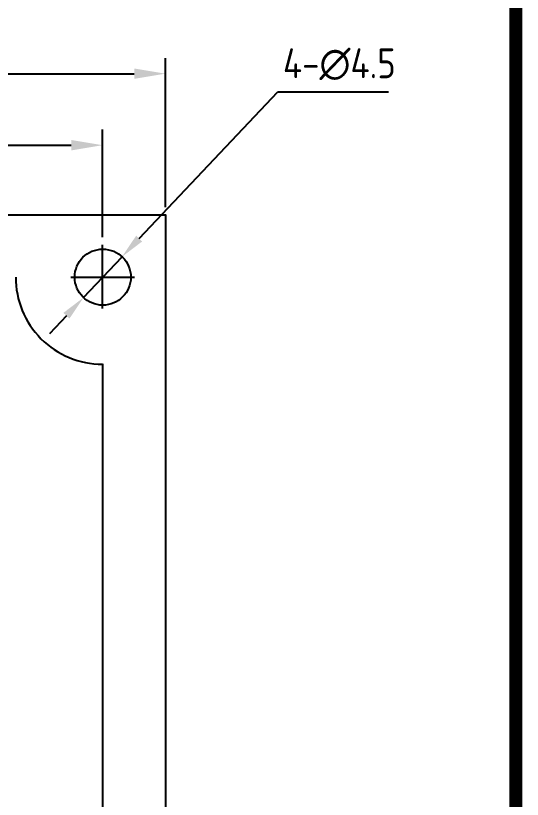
# Model space of a CAD drawing. Header units: millimetres. Extents: x 126854 to 137041, y -144259 to -137812.
# Drawn here: x 137000.6 to 137041.2, y -142933.5 to -142870.6 of the extents above; entities that cross this region are included whole.
import ezdxf

# ---------------------------------------------------------------- set-up
doc = ezdxf.new("R2010")
doc.units = ezdxf.units.MM
doc.header["$LTSCALE"] = 13
doc.linetypes.add('CENTER', pattern=[50.8, 31.75, -6.35, 6.35, -6.35])
doc.layers.get('0').update_dxf_attribs({"color": 1, "linetype": 'CENTER'})
for name, color, linetype in [('1', 4, 'Continuous'), ('2', 3, 'Continuous'), ('PDF_Geometry', 7, 'Continuous')]:
    doc.layers.add(name, color=color, linetype=linetype)
doc.layers.add('标注、文本', color=3, linetype='Continuous', lineweight=25)
doc.styles.get("Standard").update_dxf_attribs({"font": 'gbenor.shx', "bigfont": 'gbcbig.shx'})
doc.dimstyles.new('1-15', dxfattribs={"dimscale": 20, "dimtxt": 3.5, "dimasz": 2, "dimexe": 1.5, "dimexo": 0.5, "dimgap": 0.5, "dimtad": 1, "dimtoh": 1, "dimdec": 1, "dimdsep": 46, "dimtxsty": 'Standard', "dimcen": 2.5, "dimclrd": 3, "dimclre": 3, "dimclrt": 3, "dimadec": 0, "dimazin": 2, "dimtfac": 1, "dimtdec": 1, "dimtmove": 0, "dimatfit": 2, "dimfxl": 1, "dimarcsym": 0})
doc.dimstyles.new('ISO-25', dxfattribs={"dimtxt": 2.5, "dimasz": 2.5, "dimexe": 1.25, "dimexo": 0.625, "dimtad": 1, "dimtxsty": 'Standard', "dimcen": 2.5, "dimadec": 0, "dimazin": 0, "dimtfac": 1, "dimtmove": 0, "dimatfit": 3, "dimfxl": 1, "dimarcsym": 0})

# ---------------------------------------------------------------- blocks, each defined once
blk = doc.blocks.new('*D32')
at = {"layer": '2', "color": 0, "linetype": 'Continuous', "lineweight": -2}
for p, q in [((136867.562, -142888.416), (136867.562, -142879.785)), ((137007.53, -142888.416), (137007.53, -142879.785)), ((136870.062, -142881.035), (137005.03, -142881.035))]:
    blk.add_line(p, q, dxfattribs=at)
at = {"layer": '2', "color": 0, "linetype": 'Continuous', "lineweight": 30}
for points in [[(136870.062, -142880.618), (136870.062, -142881.451), (136867.562, -142881.035)], [(137005.03, -142880.618), (137005.03, -142881.451), (137007.53, -142881.035)]]:
    blk.add_solid(points, dxfattribs=at)
at = {"layer": 'Defpoints', "color": 0, "linetype": 'Continuous', "lineweight": 30}
for p in [(137007.53, -142881.035), (136867.562, -142889.041), (137007.53, -142889.041)]:
    blk.add_point(p, dxfattribs=at)
at = {"layer": '2', "color": 0, "linetype": 'Continuous', "insert": (136937.546, -142879.16), "char_height": 2.5, "attachment_point": 5}
blk.add_mtext('140', dxfattribs=at)
blk = doc.blocks.new('*D33')
at = {"layer": '2', "color": 0, "linetype": 'Continuous', "lineweight": -2}
for p, q in [((136862.564, -142886.001), (136862.564, -142874.045)), ((137012.585, -142886.001), (137012.585, -142874.045)), ((136865.064, -142875.295), (137010.085, -142875.295))]:
    blk.add_line(p, q, dxfattribs=at)
at = {"layer": '2', "color": 0, "linetype": 'Continuous', "lineweight": 30}
for points in [[(136865.064, -142874.878), (136865.064, -142875.712), (136862.564, -142875.295)], [(137010.085, -142874.878), (137010.085, -142875.712), (137012.585, -142875.295)]]:
    blk.add_solid(points, dxfattribs=at)
at = {"layer": 'Defpoints', "color": 0, "linetype": 'Continuous', "lineweight": 30}
for p in [(137012.585, -142875.295), (136862.564, -142886.626), (137012.585, -142886.626)]:
    blk.add_point(p, dxfattribs=at)
at = {"layer": '2', "color": 0, "linetype": 'Continuous', "insert": (136937.574, -142873.42), "char_height": 2.5, "attachment_point": 5}
blk.add_mtext('150', dxfattribs=at)
blk = doc.blocks.new('*D36')
at = {"layer": 'Defpoints', "color": 0, "lineweight": 30}
for p in [(137009.101, -142889.987), (137006.014, -142893.262)]:
    blk.add_point(p, dxfattribs=at)
at = {"layer": '标注、文本', "color": 3, "lineweight": -2}
for p, q in [((137010.473, -142888.532), (137021.592, -142876.74)), ((137021.592, -142876.74), (137030.474, -142876.74)), ((137006.014, -142893.262), (137009.101, -142889.987)), ((137004.642, -142894.717), (137003.27, -142896.172))]:
    blk.add_line(p, q, dxfattribs=at)
at = {"layer": '标注、文本', "color": 3, "lineweight": 30}
for points in [[(137010.231, -142888.304), (137010.716, -142888.761), (137009.101, -142889.987)], [(137004.4, -142894.488), (137004.885, -142894.945), (137006.014, -142893.262)]]:
    blk.add_solid(points, dxfattribs=at)
at = {"layer": '标注、文本', "color": 3, "insert": (137026.533, -142874.54), "char_height": 2.4, "attachment_point": 5}
blk.add_mtext('4-∅4.5', dxfattribs=at)

msp = doc.modelspace()

# ---------------------------------------------------------------- linework, layer by layer
msp.add_circle((137007.558, -142891.624), 2.25)
at = {"layer": '1', "color": 0, "linetype": 'Continuous'}
msp.add_line((137040.689, -142820.186), (137040.689, -143169.206), dxfattribs=at)
at = {"layer": '1', "const_width": 1.05}
msp.add_lwpolyline([(136823.339, -142820.186), (137040.689, -142820.186), (137040.689, -143169.206), (136823.339, -143169.206), (136823.339, -142820.186), (137040.689, -142820.186)], dxfattribs=at)
at = {"layer": 'PDF_Geometry', "lineweight": 25}
for points in [[(136862.564, -142886.626), (137012.585, -142886.626), (137012.585, -143061.641), (136862.564, -143061.641), (136862.564, -142886.626)], [(137007.53, -142894.152), (137007.53, -142889.041)], [(137005.002, -142891.624), (137010.113, -142891.624)], [(137007.53, -142898.589), (137007.53, -143049.621)]]:
    msp.add_lwpolyline(points, dxfattribs=at)
msp.add_arc((137007.527, -142891.657), 6.953, 179.73601, 270.02672, dxfattribs=at)

# ---------------------------------------------------------------- dimensions: what is measured, and where the dimension line sits
at = {"layer": '2', "linetype": 'Continuous'}
for base, p1, p2, picture, middle in [((137012.585, -142875.295), (136862.564, -142886.626), (137012.585, -142886.626), '*D33', (136937.574, -142873.42)), ((137007.53, -142881.035), (136867.562, -142889.041), (137007.53, -142889.041), '*D32', (136937.546, -142879.16))]:
    dim = msp.add_linear_dim(base=base, p1=p1, p2=p2, dimstyle='ISO-25', override={"dimdec": 0}, dxfattribs=at)
    dim.commit()
    dim.dimension.update_dxf_attribs({"geometry": picture, "text_midpoint": middle})
at = {"layer": '标注、文本'}
dim = msp.add_diameter_dim_2p(p1=(137006.014, -142893.262), p2=(137009.101, -142889.987), text='4-<>', dimstyle='1-15', override={"dimtxt": 0.12, "dimasz": 0.1, "dimgap": 0.05}, dxfattribs=at)
dim.commit()
dim.dimension.update_dxf_attribs({"geometry": '*D36', "text_midpoint": (137026.533, -142876.74), "dimtype": 163})

doc.saveas('drawing.dxf')
